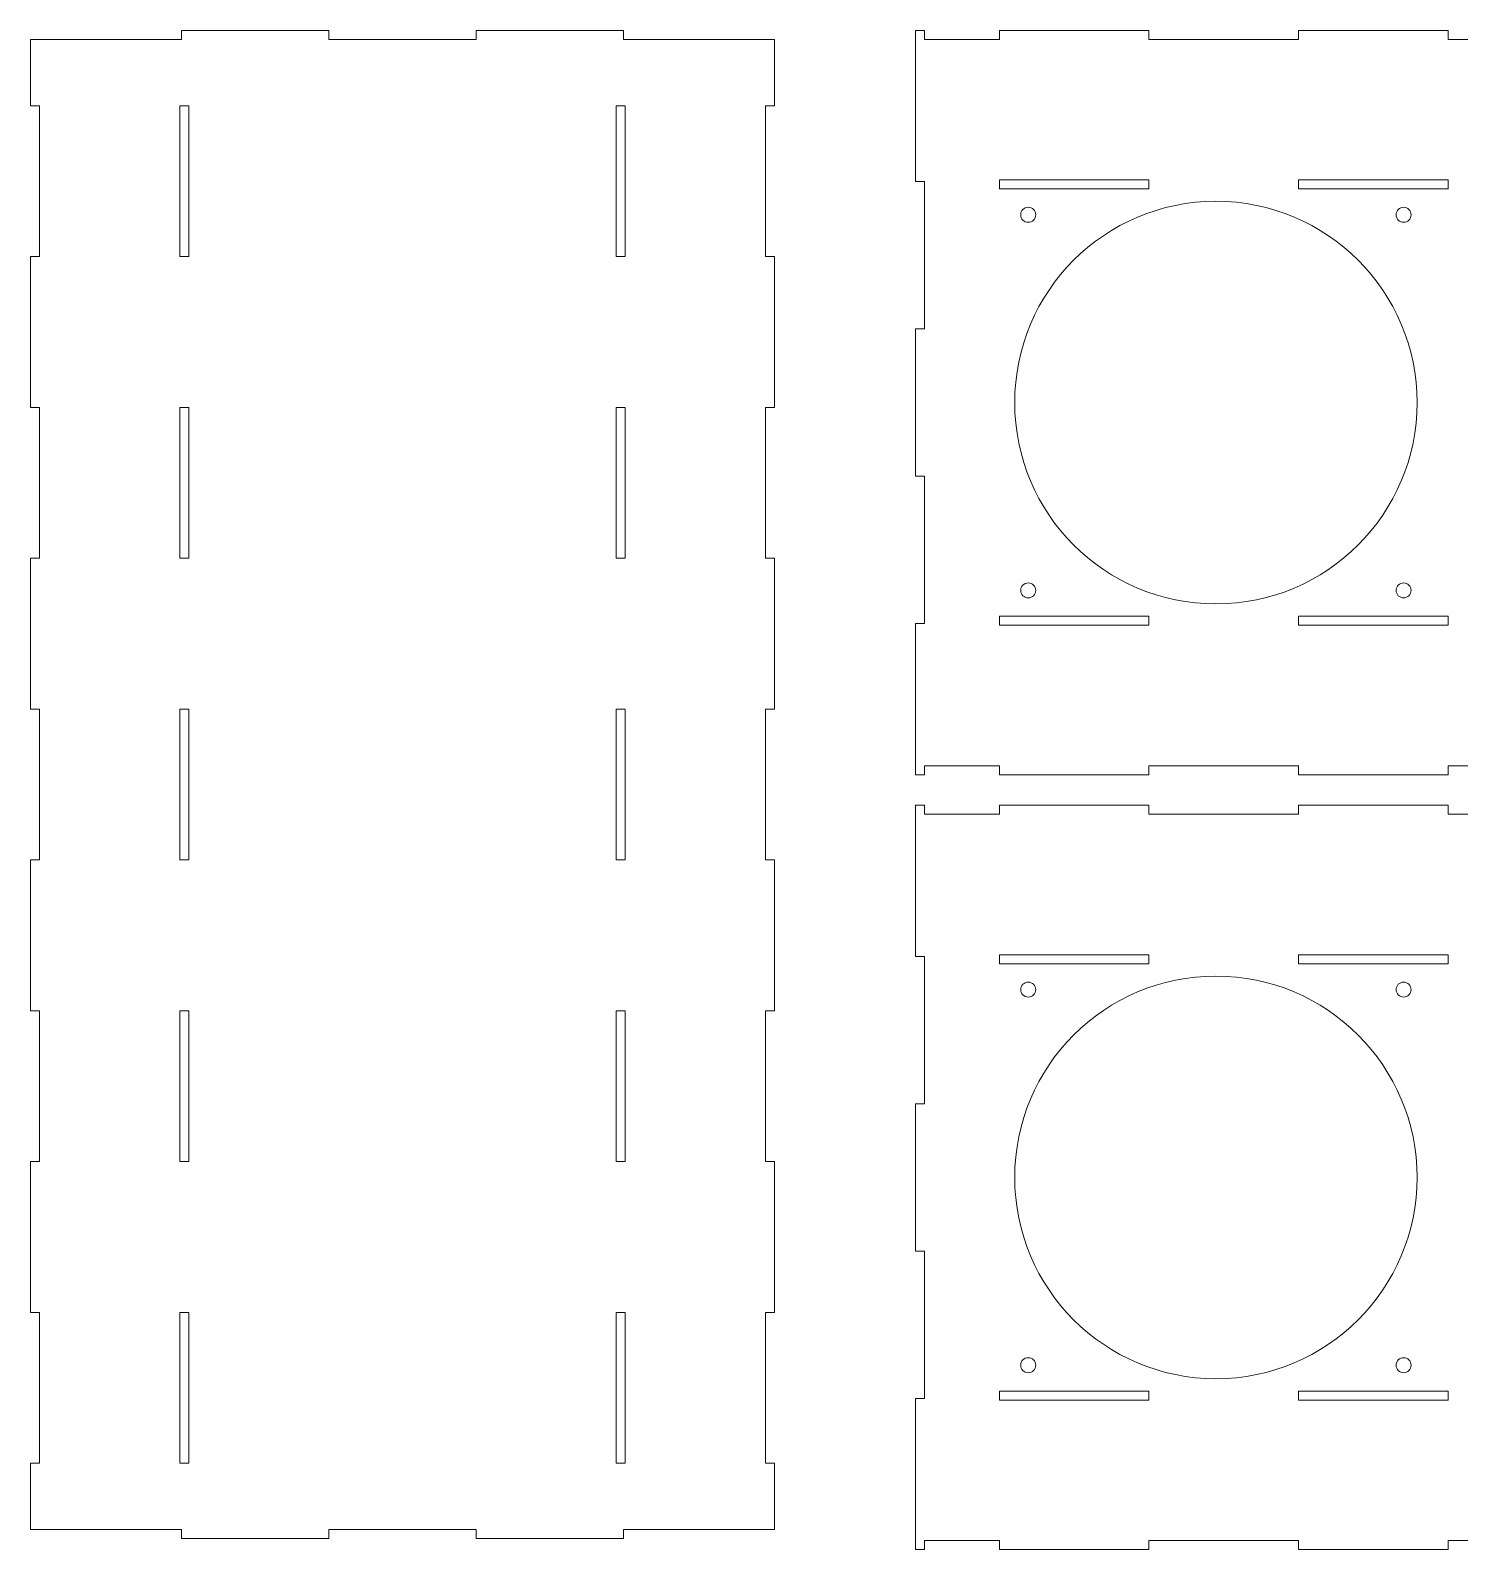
# Model space of a CAD drawing. Header units: millimetres. Extents: x -1160 to -143, y -819 to 758.
# Drawn here: x -1160 to -684, y -277 to 229 of the extents above; entities that cross this region are included whole.
import ezdxf

# ---------------------------------------------------------------- set-up
doc = ezdxf.new("R2010")
doc.units = ezdxf.units.MM
doc.header["$MEASUREMENT"] = 0
doc.layers.add('Layer 1', color=7, linetype='Continuous')

msp = doc.modelspace()

# ---------------------------------------------------------------- linework, layer by layer
at = {"layer": 'Layer 1', "color": 1, "lineweight": 18}
for points, knots in [([(-1160.3478, -270.3737), (-1160.3478, -270.3737), (-1110.0324, -270.3737), (-1110.0324, -270.3737), (-1110.0324, -270.3737), (-1110.0324, -273.3737), (-1110.0324, -273.3737), (-1110.0324, -273.3737), (-1060.987, -273.3737), (-1060.987, -273.3737), (-1060.987, -273.3737), (-1060.987, -270.3737), (-1060.987, -270.3737), (-1060.987, -270.3737), (-1011.9416, -270.3737), (-1011.9416, -270.3737), (-1011.9416, -270.3737), (-1011.9416, -273.3737), (-1011.9416, -273.3737), (-1011.9416, -273.3737), (-962.8962, -273.3737), (-962.8962, -273.3737), (-962.8962, -273.3737), (-962.8962, -270.3737), (-962.8962, -270.3737), (-962.8962, -270.3737), (-912.5808, -270.3737), (-912.5808, -270.3737), (-912.5808, -270.3737), (-912.5808, -248.2737), (-912.5808, -248.2737), (-912.5808, -248.2737), (-915.5808, -248.2737), (-915.5808, -248.2737), (-915.5808, -248.2737), (-915.5808, -198.0737), (-915.5808, -198.0737), (-915.5808, -198.0737), (-912.5808, -198.0737), (-912.5808, -198.0737), (-912.5808, -198.0737), (-912.5808, -147.8737), (-912.5808, -147.8737), (-912.5808, -147.8737), (-915.5808, -147.8737), (-915.5808, -147.8737), (-915.5808, -147.8737), (-915.5808, -97.6737), (-915.5808, -97.6737), (-915.5808, -97.6737), (-912.5808, -97.6737), (-912.5808, -97.6737), (-912.5808, -97.6737), (-912.5808, -47.4737), (-912.5808, -47.4737), (-912.5808, -47.4737), (-915.5808, -47.4737), (-915.5808, -47.4737), (-915.5808, -47.4737), (-915.5808, 2.7263), (-915.5808, 2.7263), (-915.5808, 2.7263), (-912.5808, 2.7263), (-912.5808, 2.7263), (-912.5808, 2.7263), (-912.5808, 52.9263), (-912.5808, 52.9263), (-912.5808, 52.9263), (-915.5808, 52.9263), (-915.5808, 52.9263), (-915.5808, 52.9263), (-915.5808, 103.1263), (-915.5808, 103.1263), (-915.5808, 103.1263), (-912.5808, 103.1263), (-912.5808, 103.1263), (-912.5808, 103.1263), (-912.5808, 153.3263), (-912.5808, 153.3263), (-912.5808, 153.3263), (-915.5808, 153.3263), (-915.5808, 153.3263), (-915.5808, 153.3263), (-915.5808, 203.5263), (-915.5808, 203.5263), (-915.5808, 203.5263), (-912.5808, 203.5263), (-912.5808, 203.5263), (-912.5808, 203.5263), (-912.5808, 225.6263), (-912.5808, 225.6263), (-912.5808, 225.6263), (-962.8962, 225.6263), (-962.8962, 225.6263), (-962.8962, 225.6263), (-962.8962, 228.6263), (-962.8962, 228.6263), (-962.8962, 228.6263), (-1011.9416, 228.6263), (-1011.9416, 228.6263), (-1011.9416, 228.6263), (-1011.9416, 225.6263), (-1011.9416, 225.6263), (-1011.9416, 225.6263), (-1060.987, 225.6263), (-1060.987, 225.6263), (-1060.987, 225.6263), (-1060.987, 228.6263), (-1060.987, 228.6263), (-1060.987, 228.6263), (-1110.0324, 228.6263), (-1110.0324, 228.6263), (-1110.0324, 228.6263), (-1110.0324, 225.6263), (-1110.0324, 225.6263), (-1110.0324, 225.6263), (-1160.3478, 225.6263), (-1160.3478, 225.6263), (-1160.3478, 225.6263), (-1160.3478, 203.5263), (-1160.3478, 203.5263), (-1160.3478, 203.5263), (-1157.3478, 203.5263), (-1157.3478, 203.5263), (-1157.3478, 203.5263), (-1157.3478, 153.3263), (-1157.3478, 153.3263), (-1157.3478, 153.3263), (-1160.3478, 153.3263), (-1160.3478, 153.3263), (-1160.3478, 153.3263), (-1160.3478, 103.1263), (-1160.3478, 103.1263), (-1160.3478, 103.1263), (-1157.3478, 103.1263), (-1157.3478, 103.1263), (-1157.3478, 103.1263), (-1157.3478, 52.9263), (-1157.3478, 52.9263), (-1157.3478, 52.9263), (-1160.3478, 52.9263), (-1160.3478, 52.9263), (-1160.3478, 52.9263), (-1160.3478, 2.7263), (-1160.3478, 2.7263), (-1160.3478, 2.7263), (-1157.3478, 2.7263), (-1157.3478, 2.7263), (-1157.3478, 2.7263), (-1157.3478, -47.4737), (-1157.3478, -47.4737), (-1157.3478, -47.4737), (-1160.3478, -47.4737), (-1160.3478, -47.4737), (-1160.3478, -47.4737), (-1160.3478, -97.6737), (-1160.3478, -97.6737), (-1160.3478, -97.6737), (-1157.3478, -97.6737), (-1157.3478, -97.6737), (-1157.3478, -97.6737), (-1157.3478, -147.8737), (-1157.3478, -147.8737), (-1157.3478, -147.8737), (-1160.3478, -147.8737), (-1160.3478, -147.8737), (-1160.3478, -147.8737), (-1160.3478, -198.0737), (-1160.3478, -198.0737), (-1160.3478, -198.0737), (-1157.3478, -198.0737), (-1157.3478, -198.0737), (-1157.3478, -198.0737), (-1157.3478, -248.2737), (-1157.3478, -248.2737), (-1157.3478, -248.2737), (-1160.3478, -248.2737), (-1160.3478, -248.2737), (-1160.3478, -248.2737), (-1160.3478, -270.3737), (-1160.3478, -270.3737)], [0, 0, 0, 0, 0.01666667, 0.01666667, 0.01666667, 0.03333333, 0.03333333, 0.03333333, 0.05, 0.05, 0.05, 0.06666667, 0.06666667, 0.06666667, 0.08333333, 0.08333333, 0.08333333, 0.1, 0.1, 0.1, 0.11666667, 0.11666667, 0.11666667, 0.13333333, 0.13333333, 0.13333333, 0.15, 0.15, 0.15, 0.16666667, 0.16666667, 0.16666667, 0.18333333, 0.18333333, 0.18333333, 0.2, 0.2, 0.2, 0.21666667, 0.21666667, 0.21666667, 0.23333333, 0.23333333, 0.23333333, 0.25, 0.25, 0.25, 0.26666667, 0.26666667, 0.26666667, 0.28333333, 0.28333333, 0.28333333, 0.3, 0.3, 0.3, 0.31666667, 0.31666667, 0.31666667, 0.33333333, 0.33333333, 0.33333333, 0.35, 0.35, 0.35, 0.36666667, 0.36666667, 0.36666667, 0.38333333, 0.38333333, 0.38333333, 0.4, 0.4, 0.4, 0.41666667, 0.41666667, 0.41666667, 0.43333333, 0.43333333, 0.43333333, 0.45, 0.45, 0.45, 0.46666667, 0.46666667, 0.46666667, 0.48333333, 0.48333333, 0.48333333, 0.5, 0.5, 0.5, 0.51666667, 0.51666667, 0.51666667, 0.53333333, 0.53333333, 0.53333333, 0.55, 0.55, 0.55, 0.56666667, 0.56666667, 0.56666667, 0.58333333, 0.58333333, 0.58333333, 0.6, 0.6, 0.6, 0.61666667, 0.61666667, 0.61666667, 0.63333333, 0.63333333, 0.63333333, 0.65, 0.65, 0.65, 0.66666667, 0.66666667, 0.66666667, 0.68333333, 0.68333333, 0.68333333, 0.7, 0.7, 0.7, 0.71666667, 0.71666667, 0.71666667, 0.73333333, 0.73333333, 0.73333333, 0.75, 0.75, 0.75, 0.76666667, 0.76666667, 0.76666667, 0.78333333, 0.78333333, 0.78333333, 0.8, 0.8, 0.8, 0.81666667, 0.81666667, 0.81666667, 0.83333333, 0.83333333, 0.83333333, 0.85, 0.85, 0.85, 0.86666667, 0.86666667, 0.86666667, 0.88333333, 0.88333333, 0.88333333, 0.9, 0.9, 0.9, 0.91666667, 0.91666667, 0.91666667, 0.93333333, 0.93333333, 0.93333333, 0.95, 0.95, 0.95, 0.96666667, 0.96666667, 0.96666667, 0.98333333, 0.98333333, 0.98333333, 1, 1, 1, 1]), ([(-364.6037, 225.6263), (-364.6037, 225.6263), (-364.6037, 228.6263), (-364.6037, 228.6263), (-364.6037, 228.6263), (-361.6037, 228.6263), (-361.6037, 228.6263), (-361.6037, 228.6263), (-361.6037, 178.3109), (-361.6037, 178.3109), (-361.6037, 178.3109), (-364.6037, 178.3109), (-364.6037, 178.3109), (-364.6037, 178.3109), (-364.6037, 129.2655), (-364.6037, 129.2655), (-364.6037, 129.2655), (-361.6037, 129.2655), (-361.6037, 129.2655), (-361.6037, 129.2655), (-361.6037, 80.2201), (-361.6037, 80.2201), (-361.6037, 80.2201), (-364.6037, 80.2201), (-364.6037, 80.2201), (-364.6037, 80.2201), (-364.6037, 31.1747), (-364.6037, 31.1747), (-364.6037, 31.1747), (-361.6037, 31.1747), (-361.6037, 31.1747), (-361.6037, 31.1747), (-361.6037, -19.1407), (-361.6037, -19.1407), (-361.6037, -19.1407), (-364.6037, -19.1407), (-364.6037, -19.1407), (-364.6037, -19.1407), (-364.6037, -16.1407), (-364.6037, -16.1407), (-364.6037, -16.1407), (-389.5037, -16.1407), (-389.5037, -16.1407), (-389.5037, -16.1407), (-389.5037, -19.1407), (-389.5037, -19.1407), (-389.5037, -19.1407), (-439.3037, -19.1407), (-439.3037, -19.1407), (-439.3037, -19.1407), (-439.3037, -16.1407), (-439.3037, -16.1407), (-439.3037, -16.1407), (-489.1037, -16.1407), (-489.1037, -16.1407), (-489.1037, -16.1407), (-489.1037, -19.1407), (-489.1037, -19.1407), (-489.1037, -19.1407), (-538.9037, -19.1407), (-538.9037, -19.1407), (-538.9037, -19.1407), (-538.9037, -16.1407), (-538.9037, -16.1407), (-538.9037, -16.1407), (-588.7037, -16.1407), (-588.7037, -16.1407), (-588.7037, -16.1407), (-588.7037, -19.1407), (-588.7037, -19.1407), (-588.7037, -19.1407), (-638.5037, -19.1407), (-638.5037, -19.1407), (-638.5037, -19.1407), (-638.5037, -16.1407), (-638.5037, -16.1407), (-638.5037, -16.1407), (-688.3037, -16.1407), (-688.3037, -16.1407), (-688.3037, -16.1407), (-688.3037, -19.1407), (-688.3037, -19.1407), (-688.3037, -19.1407), (-738.1037, -19.1407), (-738.1037, -19.1407), (-738.1037, -19.1407), (-738.1037, -16.1407), (-738.1037, -16.1407), (-738.1037, -16.1407), (-787.9037, -16.1407), (-787.9037, -16.1407), (-787.9037, -16.1407), (-787.9037, -19.1407), (-787.9037, -19.1407), (-787.9037, -19.1407), (-837.7037, -19.1407), (-837.7037, -19.1407), (-837.7037, -19.1407), (-837.7037, -16.1407), (-837.7037, -16.1407), (-837.7037, -16.1407), (-862.6037, -16.1407), (-862.6037, -16.1407), (-862.6037, -16.1407), (-862.6037, -19.1407), (-862.6037, -19.1407), (-862.6037, -19.1407), (-865.6037, -19.1407), (-865.6037, -19.1407), (-865.6037, -19.1407), (-865.6037, 31.1747), (-865.6037, 31.1747), (-865.6037, 31.1747), (-862.6037, 31.1747), (-862.6037, 31.1747), (-862.6037, 31.1747), (-862.6037, 80.2201), (-862.6037, 80.2201), (-862.6037, 80.2201), (-865.6037, 80.2201), (-865.6037, 80.2201), (-865.6037, 80.2201), (-865.6037, 129.2655), (-865.6037, 129.2655), (-865.6037, 129.2655), (-862.6037, 129.2655), (-862.6037, 129.2655), (-862.6037, 129.2655), (-862.6037, 178.3109), (-862.6037, 178.3109), (-862.6037, 178.3109), (-865.6037, 178.3109), (-865.6037, 178.3109), (-865.6037, 178.3109), (-865.6037, 228.6263), (-865.6037, 228.6263), (-865.6037, 228.6263), (-862.6037, 228.6263), (-862.6037, 228.6263), (-862.6037, 228.6263), (-862.6037, 225.6263), (-862.6037, 225.6263), (-862.6037, 225.6263), (-837.7037, 225.6263), (-837.7037, 225.6263), (-837.7037, 225.6263), (-837.7037, 228.6263), (-837.7037, 228.6263), (-837.7037, 228.6263), (-787.9037, 228.6263), (-787.9037, 228.6263), (-787.9037, 228.6263), (-787.9037, 225.6263), (-787.9037, 225.6263), (-787.9037, 225.6263), (-738.1037, 225.6263), (-738.1037, 225.6263), (-738.1037, 225.6263), (-738.1037, 228.6263), (-738.1037, 228.6263), (-738.1037, 228.6263), (-688.3037, 228.6263), (-688.3037, 228.6263), (-688.3037, 228.6263), (-688.3037, 225.6263), (-688.3037, 225.6263), (-688.3037, 225.6263), (-638.5037, 225.6263), (-638.5037, 225.6263), (-638.5037, 225.6263), (-638.5037, 228.6263), (-638.5037, 228.6263), (-638.5037, 228.6263), (-588.7037, 228.6263), (-588.7037, 228.6263), (-588.7037, 228.6263), (-588.7037, 225.6263), (-588.7037, 225.6263), (-588.7037, 225.6263), (-538.9037, 225.6263), (-538.9037, 225.6263), (-538.9037, 225.6263), (-538.9037, 228.6263), (-538.9037, 228.6263), (-538.9037, 228.6263), (-489.1037, 228.6263), (-489.1037, 228.6263), (-489.1037, 228.6263), (-489.1037, 225.6263), (-489.1037, 225.6263), (-489.1037, 225.6263), (-439.3037, 225.6263), (-439.3037, 225.6263), (-439.3037, 225.6263), (-439.3037, 228.6263), (-439.3037, 228.6263), (-439.3037, 228.6263), (-389.5037, 228.6263), (-389.5037, 228.6263), (-389.5037, 228.6263), (-389.5037, 225.6263), (-389.5037, 225.6263), (-389.5037, 225.6263), (-364.6037, 225.6263), (-364.6037, 225.6263)], [0, 0, 0, 0, 0.01470588, 0.01470588, 0.01470588, 0.02941176, 0.02941176, 0.02941176, 0.04411765, 0.04411765, 0.04411765, 0.05882353, 0.05882353, 0.05882353, 0.07352941, 0.07352941, 0.07352941, 0.08823529, 0.08823529, 0.08823529, 0.10294118, 0.10294118, 0.10294118, 0.11764706, 0.11764706, 0.11764706, 0.13235294, 0.13235294, 0.13235294, 0.14705882, 0.14705882, 0.14705882, 0.16176471, 0.16176471, 0.16176471, 0.17647059, 0.17647059, 0.17647059, 0.19117647, 0.19117647, 0.19117647, 0.20588235, 0.20588235, 0.20588235, 0.22058824, 0.22058824, 0.22058824, 0.23529412, 0.23529412, 0.23529412, 0.25, 0.25, 0.25, 0.26470588, 0.26470588, 0.26470588, 0.27941176, 0.27941176, 0.27941176, 0.29411765, 0.29411765, 0.29411765, 0.30882353, 0.30882353, 0.30882353, 0.32352941, 0.32352941, 0.32352941, 0.33823529, 0.33823529, 0.33823529, 0.35294118, 0.35294118, 0.35294118, 0.36764706, 0.36764706, 0.36764706, 0.38235294, 0.38235294, 0.38235294, 0.39705882, 0.39705882, 0.39705882, 0.41176471, 0.41176471, 0.41176471, 0.42647059, 0.42647059, 0.42647059, 0.44117647, 0.44117647, 0.44117647, 0.45588235, 0.45588235, 0.45588235, 0.47058824, 0.47058824, 0.47058824, 0.48529412, 0.48529412, 0.48529412, 0.5, 0.5, 0.5, 0.51470588, 0.51470588, 0.51470588, 0.52941176, 0.52941176, 0.52941176, 0.54411765, 0.54411765, 0.54411765, 0.55882353, 0.55882353, 0.55882353, 0.57352941, 0.57352941, 0.57352941, 0.58823529, 0.58823529, 0.58823529, 0.60294118, 0.60294118, 0.60294118, 0.61764706, 0.61764706, 0.61764706, 0.63235294, 0.63235294, 0.63235294, 0.64705882, 0.64705882, 0.64705882, 0.66176471, 0.66176471, 0.66176471, 0.67647059, 0.67647059, 0.67647059, 0.69117647, 0.69117647, 0.69117647, 0.70588235, 0.70588235, 0.70588235, 0.72058824, 0.72058824, 0.72058824, 0.73529412, 0.73529412, 0.73529412, 0.75, 0.75, 0.75, 0.76470588, 0.76470588, 0.76470588, 0.77941176, 0.77941176, 0.77941176, 0.79411765, 0.79411765, 0.79411765, 0.80882353, 0.80882353, 0.80882353, 0.82352941, 0.82352941, 0.82352941, 0.83823529, 0.83823529, 0.83823529, 0.85294118, 0.85294118, 0.85294118, 0.86764706, 0.86764706, 0.86764706, 0.88235294, 0.88235294, 0.88235294, 0.89705882, 0.89705882, 0.89705882, 0.91176471, 0.91176471, 0.91176471, 0.92647059, 0.92647059, 0.92647059, 0.94117647, 0.94117647, 0.94117647, 0.95588235, 0.95588235, 0.95588235, 0.97058824, 0.97058824, 0.97058824, 0.98529412, 0.98529412, 0.98529412, 1, 1, 1, 1]), ([(-1110.5779, 203.5263), (-1110.5779, 203.5263), (-1107.5779, 203.5263), (-1107.5779, 203.5263), (-1107.5779, 203.5263), (-1107.5779, 153.3263), (-1107.5779, 153.3263), (-1107.5779, 153.3263), (-1110.5779, 153.3263), (-1110.5779, 153.3263), (-1110.5779, 153.3263), (-1110.5779, 203.5263), (-1110.5779, 203.5263)], [0, 0, 0, 0, 0.25, 0.25, 0.25, 0.5, 0.5, 0.5, 0.75, 0.75, 0.75, 1, 1, 1, 1]), ([(-965.3507, 203.5263), (-965.3507, 203.5263), (-962.3507, 203.5263), (-962.3507, 203.5263), (-962.3507, 203.5263), (-962.3507, 153.3263), (-962.3507, 153.3263), (-962.3507, 153.3263), (-965.3507, 153.3263), (-965.3507, 153.3263), (-965.3507, 153.3263), (-965.3507, 203.5263), (-965.3507, 203.5263)], [0, 0, 0, 0, 0.25, 0.25, 0.25, 0.5, 0.5, 0.5, 0.75, 0.75, 0.75, 1, 1, 1, 1]), ([(-787.9037, 175.8564), (-787.9037, 175.8564), (-787.9037, 178.8564), (-787.9037, 178.8564), (-787.9037, 178.8564), (-837.7037, 178.8564), (-837.7037, 178.8564), (-837.7037, 178.8564), (-837.7037, 175.8564), (-837.7037, 175.8564), (-837.7037, 175.8564), (-787.9037, 175.8564), (-787.9037, 175.8564)], [0, 0, 0, 0, 0.25, 0.25, 0.25, 0.5, 0.5, 0.5, 0.75, 0.75, 0.75, 1, 1, 1, 1]), ([(-688.3037, 175.8564), (-688.3037, 175.8564), (-688.3037, 178.8564), (-688.3037, 178.8564), (-688.3037, 178.8564), (-738.1037, 178.8564), (-738.1037, 178.8564), (-738.1037, 178.8564), (-738.1037, 175.8564), (-738.1037, 175.8564), (-738.1037, 175.8564), (-688.3037, 175.8564), (-688.3037, 175.8564)], [0, 0, 0, 0, 0.25, 0.25, 0.25, 0.5, 0.5, 0.5, 0.75, 0.75, 0.75, 1, 1, 1, 1]), ([(-832.6036, 104.7428), (-832.6036, 141.7458), (-802.6066, 171.7428), (-765.6036, 171.7428), (-728.6006, 171.7428), (-698.6036, 141.7458), (-698.6036, 104.7428), (-698.6036, 67.7398), (-728.6006, 37.7428), (-765.6036, 37.7428), (-802.6066, 37.7428), (-832.6036, 67.7398), (-832.6036, 104.7428)], [0, 0, 0, 0, 0.25, 0.25, 0.25, 0.5, 0.5, 0.5, 0.75, 0.75, 0.75, 1, 1, 1, 1]), ([(-825.6037, 167.2428), (-825.6037, 168.6235), (-826.723, 169.7428), (-828.1037, 169.7428), (-829.4844, 169.7428), (-830.6037, 168.6235), (-830.6037, 167.2428), (-830.6037, 165.8621), (-829.4844, 164.7428), (-828.1037, 164.7428), (-826.723, 164.7428), (-825.6037, 165.8621), (-825.6037, 167.2428)], [0, 0, 0, 0, 0.25, 0.25, 0.25, 0.5, 0.5, 0.5, 0.75, 0.75, 0.75, 1, 1, 1, 1]), ([(-700.6037, 167.2428), (-700.6037, 168.6235), (-701.723, 169.7428), (-703.1037, 169.7428), (-704.4844, 169.7428), (-705.6037, 168.6235), (-705.6037, 167.2428), (-705.6037, 165.8621), (-704.4844, 164.7428), (-703.1037, 164.7428), (-701.723, 164.7428), (-700.6037, 165.8621), (-700.6037, 167.2428)], [0, 0, 0, 0, 0.25, 0.25, 0.25, 0.5, 0.5, 0.5, 0.75, 0.75, 0.75, 1, 1, 1, 1]), ([(-1110.5779, 103.1263), (-1110.5779, 103.1263), (-1107.5779, 103.1263), (-1107.5779, 103.1263), (-1107.5779, 103.1263), (-1107.5779, 52.9263), (-1107.5779, 52.9263), (-1107.5779, 52.9263), (-1110.5779, 52.9263), (-1110.5779, 52.9263), (-1110.5779, 52.9263), (-1110.5779, 103.1263), (-1110.5779, 103.1263)], [0, 0, 0, 0, 0.25, 0.25, 0.25, 0.5, 0.5, 0.5, 0.75, 0.75, 0.75, 1, 1, 1, 1]), ([(-965.3507, 103.1263), (-965.3507, 103.1263), (-962.3507, 103.1263), (-962.3507, 103.1263), (-962.3507, 103.1263), (-962.3507, 52.9263), (-962.3507, 52.9263), (-962.3507, 52.9263), (-965.3507, 52.9263), (-965.3507, 52.9263), (-965.3507, 52.9263), (-965.3507, 103.1263), (-965.3507, 103.1263)], [0, 0, 0, 0, 0.25, 0.25, 0.25, 0.5, 0.5, 0.5, 0.75, 0.75, 0.75, 1, 1, 1, 1]), ([(-825.6037, 42.2428), (-825.6037, 43.6235), (-826.723, 44.7428), (-828.1037, 44.7428), (-829.4844, 44.7428), (-830.6037, 43.6235), (-830.6037, 42.2428), (-830.6037, 40.8621), (-829.4844, 39.7428), (-828.1037, 39.7428), (-826.723, 39.7428), (-825.6037, 40.8621), (-825.6037, 42.2428)], [0, 0, 0, 0, 0.25, 0.25, 0.25, 0.5, 0.5, 0.5, 0.75, 0.75, 0.75, 1, 1, 1, 1]), ([(-700.6037, 42.2428), (-700.6037, 43.6235), (-701.723, 44.7428), (-703.1037, 44.7428), (-704.4844, 44.7428), (-705.6037, 43.6235), (-705.6037, 42.2428), (-705.6037, 40.8621), (-704.4844, 39.7428), (-703.1037, 39.7428), (-701.723, 39.7428), (-700.6037, 40.8621), (-700.6037, 42.2428)], [0, 0, 0, 0, 0.25, 0.25, 0.25, 0.5, 0.5, 0.5, 0.75, 0.75, 0.75, 1, 1, 1, 1]), ([(-787.9037, 30.6292), (-787.9037, 30.6292), (-787.9037, 33.6292), (-787.9037, 33.6292), (-787.9037, 33.6292), (-837.7037, 33.6292), (-837.7037, 33.6292), (-837.7037, 33.6292), (-837.7037, 30.6292), (-837.7037, 30.6292), (-837.7037, 30.6292), (-787.9037, 30.6292), (-787.9037, 30.6292)], [0, 0, 0, 0, 0.25, 0.25, 0.25, 0.5, 0.5, 0.5, 0.75, 0.75, 0.75, 1, 1, 1, 1]), ([(-688.3037, 30.6292), (-688.3037, 30.6292), (-688.3037, 33.6292), (-688.3037, 33.6292), (-688.3037, 33.6292), (-738.1037, 33.6292), (-738.1037, 33.6292), (-738.1037, 33.6292), (-738.1037, 30.6292), (-738.1037, 30.6292), (-738.1037, 30.6292), (-688.3037, 30.6292), (-688.3037, 30.6292)], [0, 0, 0, 0, 0.25, 0.25, 0.25, 0.5, 0.5, 0.5, 0.75, 0.75, 0.75, 1, 1, 1, 1]), ([(-1110.5779, 2.7263), (-1110.5779, 2.7263), (-1107.5779, 2.7263), (-1107.5779, 2.7263), (-1107.5779, 2.7263), (-1107.5779, -47.4737), (-1107.5779, -47.4737), (-1107.5779, -47.4737), (-1110.5779, -47.4737), (-1110.5779, -47.4737), (-1110.5779, -47.4737), (-1110.5779, 2.7263), (-1110.5779, 2.7263)], [0, 0, 0, 0, 0.25, 0.25, 0.25, 0.5, 0.5, 0.5, 0.75, 0.75, 0.75, 1, 1, 1, 1]), ([(-965.3507, 2.7263), (-965.3507, 2.7263), (-962.3507, 2.7263), (-962.3507, 2.7263), (-962.3507, 2.7263), (-962.3507, -47.4737), (-962.3507, -47.4737), (-962.3507, -47.4737), (-965.3507, -47.4737), (-965.3507, -47.4737), (-965.3507, -47.4737), (-965.3507, 2.7263), (-965.3507, 2.7263)], [0, 0, 0, 0, 0.25, 0.25, 0.25, 0.5, 0.5, 0.5, 0.75, 0.75, 0.75, 1, 1, 1, 1]), ([(-364.6037, -32.2554), (-364.6037, -32.2554), (-364.6037, -29.2554), (-364.6037, -29.2554), (-364.6037, -29.2554), (-361.6037, -29.2554), (-361.6037, -29.2554), (-361.6037, -29.2554), (-361.6037, -79.5708), (-361.6037, -79.5708), (-361.6037, -79.5708), (-364.6037, -79.5708), (-364.6037, -79.5708), (-364.6037, -79.5708), (-364.6037, -128.6162), (-364.6037, -128.6162), (-364.6037, -128.6162), (-361.6037, -128.6162), (-361.6037, -128.6162), (-361.6037, -128.6162), (-361.6037, -177.6616), (-361.6037, -177.6616), (-361.6037, -177.6616), (-364.6037, -177.6616), (-364.6037, -177.6616), (-364.6037, -177.6616), (-364.6037, -226.707), (-364.6037, -226.707), (-364.6037, -226.707), (-361.6037, -226.707), (-361.6037, -226.707), (-361.6037, -226.707), (-361.6037, -277.0224), (-361.6037, -277.0224), (-361.6037, -277.0224), (-364.6037, -277.0224), (-364.6037, -277.0224), (-364.6037, -277.0224), (-364.6037, -274.0224), (-364.6037, -274.0224), (-364.6037, -274.0224), (-389.5037, -274.0224), (-389.5037, -274.0224), (-389.5037, -274.0224), (-389.5037, -277.0224), (-389.5037, -277.0224), (-389.5037, -277.0224), (-439.3037, -277.0224), (-439.3037, -277.0224), (-439.3037, -277.0224), (-439.3037, -274.0224), (-439.3037, -274.0224), (-439.3037, -274.0224), (-489.1037, -274.0224), (-489.1037, -274.0224), (-489.1037, -274.0224), (-489.1037, -277.0224), (-489.1037, -277.0224), (-489.1037, -277.0224), (-538.9037, -277.0224), (-538.9037, -277.0224), (-538.9037, -277.0224), (-538.9037, -274.0224), (-538.9037, -274.0224), (-538.9037, -274.0224), (-588.7037, -274.0224), (-588.7037, -274.0224), (-588.7037, -274.0224), (-588.7037, -277.0224), (-588.7037, -277.0224), (-588.7037, -277.0224), (-638.5037, -277.0224), (-638.5037, -277.0224), (-638.5037, -277.0224), (-638.5037, -274.0224), (-638.5037, -274.0224), (-638.5037, -274.0224), (-688.3037, -274.0224), (-688.3037, -274.0224), (-688.3037, -274.0224), (-688.3037, -277.0224), (-688.3037, -277.0224), (-688.3037, -277.0224), (-738.1037, -277.0224), (-738.1037, -277.0224), (-738.1037, -277.0224), (-738.1037, -274.0224), (-738.1037, -274.0224), (-738.1037, -274.0224), (-787.9037, -274.0224), (-787.9037, -274.0224), (-787.9037, -274.0224), (-787.9037, -277.0224), (-787.9037, -277.0224), (-787.9037, -277.0224), (-837.7037, -277.0224), (-837.7037, -277.0224), (-837.7037, -277.0224), (-837.7037, -274.0224), (-837.7037, -274.0224), (-837.7037, -274.0224), (-862.6037, -274.0224), (-862.6037, -274.0224), (-862.6037, -274.0224), (-862.6037, -277.0224), (-862.6037, -277.0224), (-862.6037, -277.0224), (-865.6037, -277.0224), (-865.6037, -277.0224), (-865.6037, -277.0224), (-865.6037, -226.707), (-865.6037, -226.707), (-865.6037, -226.707), (-862.6037, -226.707), (-862.6037, -226.707), (-862.6037, -226.707), (-862.6037, -177.6616), (-862.6037, -177.6616), (-862.6037, -177.6616), (-865.6037, -177.6616), (-865.6037, -177.6616), (-865.6037, -177.6616), (-865.6037, -128.6162), (-865.6037, -128.6162), (-865.6037, -128.6162), (-862.6037, -128.6162), (-862.6037, -128.6162), (-862.6037, -128.6162), (-862.6037, -79.5708), (-862.6037, -79.5708), (-862.6037, -79.5708), (-865.6037, -79.5708), (-865.6037, -79.5708), (-865.6037, -79.5708), (-865.6037, -29.2554), (-865.6037, -29.2554), (-865.6037, -29.2554), (-862.6037, -29.2554), (-862.6037, -29.2554), (-862.6037, -29.2554), (-862.6037, -32.2554), (-862.6037, -32.2554), (-862.6037, -32.2554), (-837.7037, -32.2554), (-837.7037, -32.2554), (-837.7037, -32.2554), (-837.7037, -29.2554), (-837.7037, -29.2554), (-837.7037, -29.2554), (-787.9037, -29.2554), (-787.9037, -29.2554), (-787.9037, -29.2554), (-787.9037, -32.2554), (-787.9037, -32.2554), (-787.9037, -32.2554), (-738.1037, -32.2554), (-738.1037, -32.2554), (-738.1037, -32.2554), (-738.1037, -29.2554), (-738.1037, -29.2554), (-738.1037, -29.2554), (-688.3037, -29.2554), (-688.3037, -29.2554), (-688.3037, -29.2554), (-688.3037, -32.2554), (-688.3037, -32.2554), (-688.3037, -32.2554), (-638.5037, -32.2554), (-638.5037, -32.2554), (-638.5037, -32.2554), (-638.5037, -29.2554), (-638.5037, -29.2554), (-638.5037, -29.2554), (-588.7037, -29.2554), (-588.7037, -29.2554), (-588.7037, -29.2554), (-588.7037, -32.2554), (-588.7037, -32.2554), (-588.7037, -32.2554), (-538.9037, -32.2554), (-538.9037, -32.2554), (-538.9037, -32.2554), (-538.9037, -29.2554), (-538.9037, -29.2554), (-538.9037, -29.2554), (-489.1037, -29.2554), (-489.1037, -29.2554), (-489.1037, -29.2554), (-489.1037, -32.2554), (-489.1037, -32.2554), (-489.1037, -32.2554), (-439.3037, -32.2554), (-439.3037, -32.2554), (-439.3037, -32.2554), (-439.3037, -29.2554), (-439.3037, -29.2554), (-439.3037, -29.2554), (-389.5037, -29.2554), (-389.5037, -29.2554), (-389.5037, -29.2554), (-389.5037, -32.2554), (-389.5037, -32.2554), (-389.5037, -32.2554), (-364.6037, -32.2554), (-364.6037, -32.2554)], [0, 0, 0, 0, 0.01470588, 0.01470588, 0.01470588, 0.02941176, 0.02941176, 0.02941176, 0.04411765, 0.04411765, 0.04411765, 0.05882353, 0.05882353, 0.05882353, 0.07352941, 0.07352941, 0.07352941, 0.08823529, 0.08823529, 0.08823529, 0.10294118, 0.10294118, 0.10294118, 0.11764706, 0.11764706, 0.11764706, 0.13235294, 0.13235294, 0.13235294, 0.14705882, 0.14705882, 0.14705882, 0.16176471, 0.16176471, 0.16176471, 0.17647059, 0.17647059, 0.17647059, 0.19117647, 0.19117647, 0.19117647, 0.20588235, 0.20588235, 0.20588235, 0.22058824, 0.22058824, 0.22058824, 0.23529412, 0.23529412, 0.23529412, 0.25, 0.25, 0.25, 0.26470588, 0.26470588, 0.26470588, 0.27941176, 0.27941176, 0.27941176, 0.29411765, 0.29411765, 0.29411765, 0.30882353, 0.30882353, 0.30882353, 0.32352941, 0.32352941, 0.32352941, 0.33823529, 0.33823529, 0.33823529, 0.35294118, 0.35294118, 0.35294118, 0.36764706, 0.36764706, 0.36764706, 0.38235294, 0.38235294, 0.38235294, 0.39705882, 0.39705882, 0.39705882, 0.41176471, 0.41176471, 0.41176471, 0.42647059, 0.42647059, 0.42647059, 0.44117647, 0.44117647, 0.44117647, 0.45588235, 0.45588235, 0.45588235, 0.47058824, 0.47058824, 0.47058824, 0.48529412, 0.48529412, 0.48529412, 0.5, 0.5, 0.5, 0.51470588, 0.51470588, 0.51470588, 0.52941176, 0.52941176, 0.52941176, 0.54411765, 0.54411765, 0.54411765, 0.55882353, 0.55882353, 0.55882353, 0.57352941, 0.57352941, 0.57352941, 0.58823529, 0.58823529, 0.58823529, 0.60294118, 0.60294118, 0.60294118, 0.61764706, 0.61764706, 0.61764706, 0.63235294, 0.63235294, 0.63235294, 0.64705882, 0.64705882, 0.64705882, 0.66176471, 0.66176471, 0.66176471, 0.67647059, 0.67647059, 0.67647059, 0.69117647, 0.69117647, 0.69117647, 0.70588235, 0.70588235, 0.70588235, 0.72058824, 0.72058824, 0.72058824, 0.73529412, 0.73529412, 0.73529412, 0.75, 0.75, 0.75, 0.76470588, 0.76470588, 0.76470588, 0.77941176, 0.77941176, 0.77941176, 0.79411765, 0.79411765, 0.79411765, 0.80882353, 0.80882353, 0.80882353, 0.82352941, 0.82352941, 0.82352941, 0.83823529, 0.83823529, 0.83823529, 0.85294118, 0.85294118, 0.85294118, 0.86764706, 0.86764706, 0.86764706, 0.88235294, 0.88235294, 0.88235294, 0.89705882, 0.89705882, 0.89705882, 0.91176471, 0.91176471, 0.91176471, 0.92647059, 0.92647059, 0.92647059, 0.94117647, 0.94117647, 0.94117647, 0.95588235, 0.95588235, 0.95588235, 0.97058824, 0.97058824, 0.97058824, 0.98529412, 0.98529412, 0.98529412, 1, 1, 1, 1]), ([(-787.9037, -82.0253), (-787.9037, -82.0253), (-787.9037, -79.0253), (-787.9037, -79.0253), (-787.9037, -79.0253), (-837.7037, -79.0253), (-837.7037, -79.0253), (-837.7037, -79.0253), (-837.7037, -82.0253), (-837.7037, -82.0253), (-837.7037, -82.0253), (-787.9037, -82.0253), (-787.9037, -82.0253)], [0, 0, 0, 0, 0.25, 0.25, 0.25, 0.5, 0.5, 0.5, 0.75, 0.75, 0.75, 1, 1, 1, 1]), ([(-688.3037, -82.0253), (-688.3037, -82.0253), (-688.3037, -79.0253), (-688.3037, -79.0253), (-688.3037, -79.0253), (-738.1037, -79.0253), (-738.1037, -79.0253), (-738.1037, -79.0253), (-738.1037, -82.0253), (-738.1037, -82.0253), (-738.1037, -82.0253), (-688.3037, -82.0253), (-688.3037, -82.0253)], [0, 0, 0, 0, 0.25, 0.25, 0.25, 0.5, 0.5, 0.5, 0.75, 0.75, 0.75, 1, 1, 1, 1]), ([(-832.6036, -153.1389), (-832.6036, -116.1359), (-802.6066, -86.1389), (-765.6036, -86.1389), (-728.6006, -86.1389), (-698.6036, -116.1359), (-698.6036, -153.1389), (-698.6036, -190.1419), (-728.6006, -220.1389), (-765.6036, -220.1389), (-802.6066, -220.1389), (-832.6036, -190.1419), (-832.6036, -153.1389)], [0, 0, 0, 0, 0.25, 0.25, 0.25, 0.5, 0.5, 0.5, 0.75, 0.75, 0.75, 1, 1, 1, 1]), ([(-825.6037, -90.6389), (-825.6037, -89.2582), (-826.723, -88.1389), (-828.1037, -88.1389), (-829.4844, -88.1389), (-830.6037, -89.2582), (-830.6037, -90.6389), (-830.6037, -92.0196), (-829.4844, -93.1389), (-828.1037, -93.1389), (-826.723, -93.1389), (-825.6037, -92.0196), (-825.6037, -90.6389)], [0, 0, 0, 0, 0.25, 0.25, 0.25, 0.5, 0.5, 0.5, 0.75, 0.75, 0.75, 1, 1, 1, 1]), ([(-700.6037, -90.6389), (-700.6037, -89.2582), (-701.723, -88.1389), (-703.1037, -88.1389), (-704.4844, -88.1389), (-705.6037, -89.2582), (-705.6037, -90.6389), (-705.6037, -92.0196), (-704.4844, -93.1389), (-703.1037, -93.1389), (-701.723, -93.1389), (-700.6037, -92.0196), (-700.6037, -90.6389)], [0, 0, 0, 0, 0.25, 0.25, 0.25, 0.5, 0.5, 0.5, 0.75, 0.75, 0.75, 1, 1, 1, 1]), ([(-1110.5779, -97.6737), (-1110.5779, -97.6737), (-1107.5779, -97.6737), (-1107.5779, -97.6737), (-1107.5779, -97.6737), (-1107.5779, -147.8737), (-1107.5779, -147.8737), (-1107.5779, -147.8737), (-1110.5779, -147.8737), (-1110.5779, -147.8737), (-1110.5779, -147.8737), (-1110.5779, -97.6737), (-1110.5779, -97.6737)], [0, 0, 0, 0, 0.25, 0.25, 0.25, 0.5, 0.5, 0.5, 0.75, 0.75, 0.75, 1, 1, 1, 1]), ([(-965.3507, -97.6737), (-965.3507, -97.6737), (-962.3507, -97.6737), (-962.3507, -97.6737), (-962.3507, -97.6737), (-962.3507, -147.8737), (-962.3507, -147.8737), (-962.3507, -147.8737), (-965.3507, -147.8737), (-965.3507, -147.8737), (-965.3507, -147.8737), (-965.3507, -97.6737), (-965.3507, -97.6737)], [0, 0, 0, 0, 0.25, 0.25, 0.25, 0.5, 0.5, 0.5, 0.75, 0.75, 0.75, 1, 1, 1, 1]), ([(-1110.5779, -198.0737), (-1110.5779, -198.0737), (-1107.5779, -198.0737), (-1107.5779, -198.0737), (-1107.5779, -198.0737), (-1107.5779, -248.2737), (-1107.5779, -248.2737), (-1107.5779, -248.2737), (-1110.5779, -248.2737), (-1110.5779, -248.2737), (-1110.5779, -248.2737), (-1110.5779, -198.0737), (-1110.5779, -198.0737)], [0, 0, 0, 0, 0.25, 0.25, 0.25, 0.5, 0.5, 0.5, 0.75, 0.75, 0.75, 1, 1, 1, 1]), ([(-965.3507, -198.0737), (-965.3507, -198.0737), (-962.3507, -198.0737), (-962.3507, -198.0737), (-962.3507, -198.0737), (-962.3507, -248.2737), (-962.3507, -248.2737), (-962.3507, -248.2737), (-965.3507, -248.2737), (-965.3507, -248.2737), (-965.3507, -248.2737), (-965.3507, -198.0737), (-965.3507, -198.0737)], [0, 0, 0, 0, 0.25, 0.25, 0.25, 0.5, 0.5, 0.5, 0.75, 0.75, 0.75, 1, 1, 1, 1]), ([(-825.6037, -215.6389), (-825.6037, -214.2582), (-826.723, -213.1389), (-828.1037, -213.1389), (-829.4844, -213.1389), (-830.6037, -214.2582), (-830.6037, -215.6389), (-830.6037, -217.0196), (-829.4844, -218.1389), (-828.1037, -218.1389), (-826.723, -218.1389), (-825.6037, -217.0196), (-825.6037, -215.6389)], [0, 0, 0, 0, 0.25, 0.25, 0.25, 0.5, 0.5, 0.5, 0.75, 0.75, 0.75, 1, 1, 1, 1]), ([(-700.6037, -215.6389), (-700.6037, -214.2582), (-701.723, -213.1389), (-703.1037, -213.1389), (-704.4844, -213.1389), (-705.6037, -214.2582), (-705.6037, -215.6389), (-705.6037, -217.0196), (-704.4844, -218.1389), (-703.1037, -218.1389), (-701.723, -218.1389), (-700.6037, -217.0196), (-700.6037, -215.6389)], [0, 0, 0, 0, 0.25, 0.25, 0.25, 0.5, 0.5, 0.5, 0.75, 0.75, 0.75, 1, 1, 1, 1]), ([(-787.9037, -227.2525), (-787.9037, -227.2525), (-787.9037, -224.2525), (-787.9037, -224.2525), (-787.9037, -224.2525), (-837.7037, -224.2525), (-837.7037, -224.2525), (-837.7037, -224.2525), (-837.7037, -227.2525), (-837.7037, -227.2525), (-837.7037, -227.2525), (-787.9037, -227.2525), (-787.9037, -227.2525)], [0, 0, 0, 0, 0.25, 0.25, 0.25, 0.5, 0.5, 0.5, 0.75, 0.75, 0.75, 1, 1, 1, 1]), ([(-688.3037, -227.2525), (-688.3037, -227.2525), (-688.3037, -224.2525), (-688.3037, -224.2525), (-688.3037, -224.2525), (-738.1037, -224.2525), (-738.1037, -224.2525), (-738.1037, -224.2525), (-738.1037, -227.2525), (-738.1037, -227.2525), (-738.1037, -227.2525), (-688.3037, -227.2525), (-688.3037, -227.2525)], [0, 0, 0, 0, 0.25, 0.25, 0.25, 0.5, 0.5, 0.5, 0.75, 0.75, 0.75, 1, 1, 1, 1])]:
    msp.add_open_spline(points, degree=3, knots=knots, dxfattribs=at)

doc.saveas('drawing.dxf')
